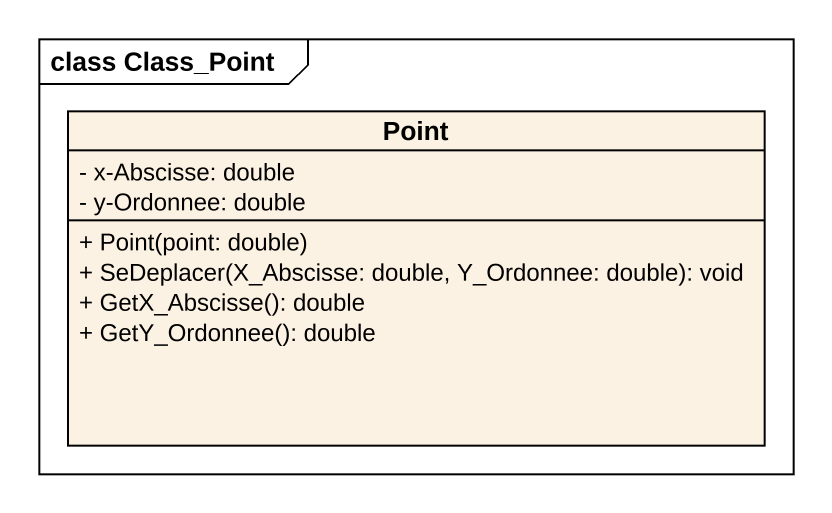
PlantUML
@startuml
mainframe class Class_Point
hide circle
hide empty members
skinparam classAttributeIconSize 0
class Point {
  - x-Abscisse: double
  - y-Ordonnee: double
  + Point(point: double)
  + SeDeplacer(X_Abscisse: double, Y_Ordonnee: double): void
  + GetX_Abscisse(): double
  + GetY_Ordonnee(): double
}
@enduml
